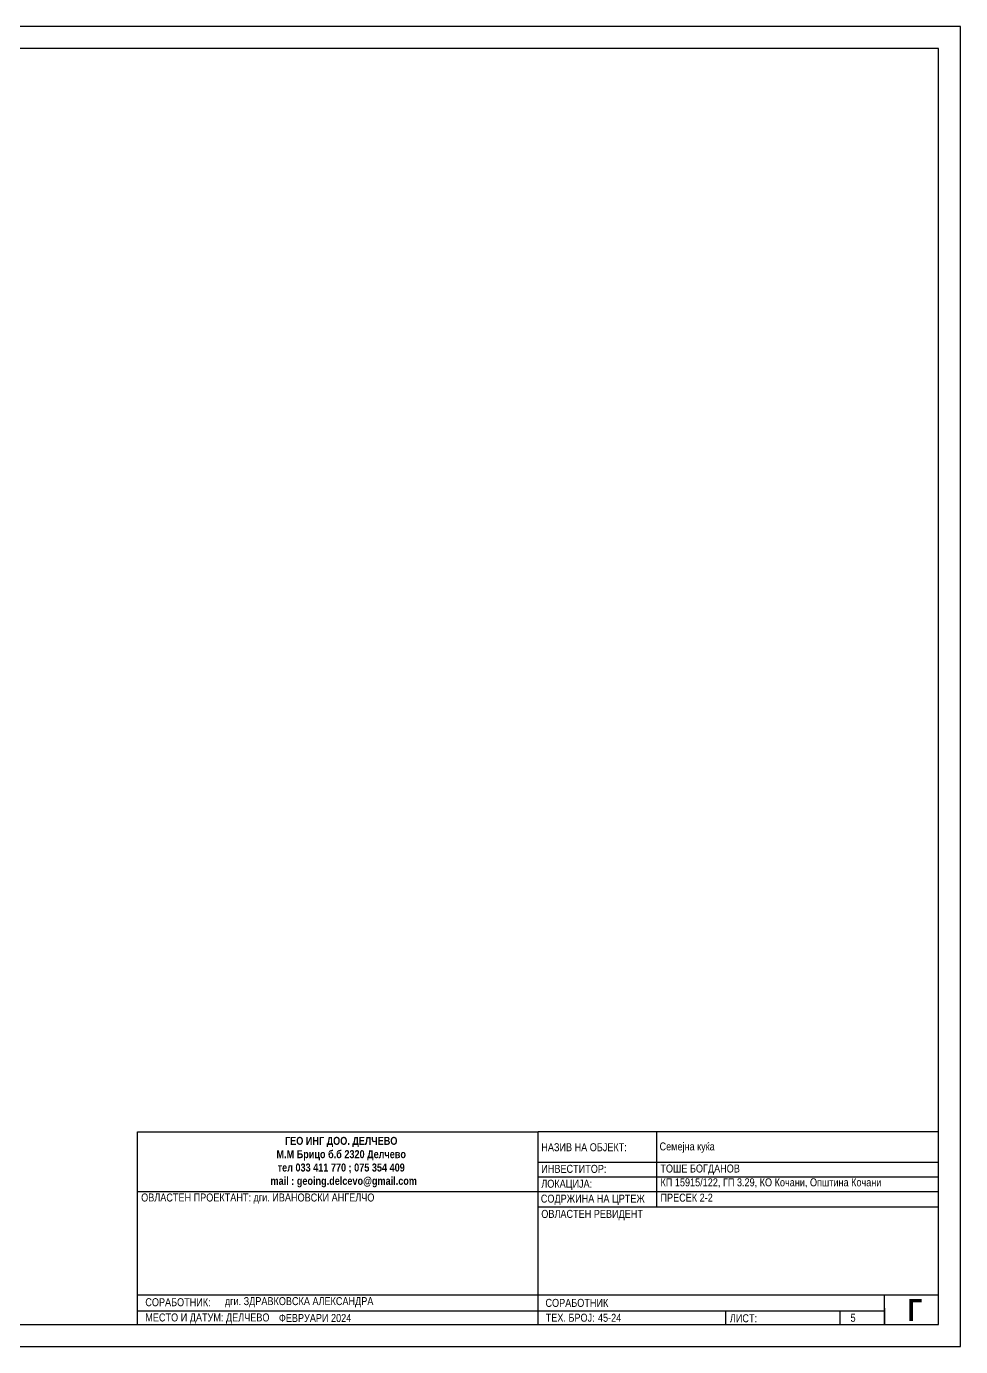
# Model space of a CAD drawing. Extents: x 1230 to 178568, y -18317 to 36108.
# Drawn here: x 168068 to 178568, y -18317 to -3467 of the extents above; entities that cross this region are included whole.
import ezdxf

# ---------------------------------------------------------------- set-up
doc = ezdxf.new("R2010")
doc.units = 0
doc.header["$LTSCALE"] = 5
doc.header["$MEASUREMENT"] = 0
doc.layers.add('4 _ - Фрагмент - Разрез.2D Elements', color=7, linetype='Continuous')
doc.layers.add('4 _ - Фрагмент - Чертежи.2D Elements', color=7, linetype='Continuous')
doc.styles.add('GENERATED_STYLE_4', font='arial.ttf')
doc.styles.add('GENERATED_STYLE_5', font='arialbd.ttf')

msp = doc.modelspace()

# ---------------------------------------------------------------- linework, layer by layer
at = {"layer": '4 _ - Фрагмент - Чертежи.2D Elements', "linetype": 'Continuous', "lineweight": 25, "ltscale": 0.01}
for p, q in [((178315.8, -15899.9), (173821.3, -15899.9)), ((173821.3, -18067.1), (173821.3, -15899.9)), ((173821.3, -16745.9), (178315.8, -16745.9)), ((175925.7, -17915.3), (175925.7, -18067.1)), ((177212.7, -17915.3), (177212.7, -18067.1))]:
    msp.add_line(p, q, dxfattribs=at)
at = {"layer": '4 _ - Фрагмент - Чертежи.2D Elements', "color": 7, "linetype": 'Continuous', "lineweight": 25, "ltscale": 0.01}
msp.add_lwpolyline([(178568.5, -3467.1), (157568.5, -3467.1), (157568.5, -18317.1), (178568.5, -18317.1)], close=True, dxfattribs=at)
at = {"layer": '4 _ - Фрагмент - Чертежи.2D Elements', "linetype": 'Continuous', "lineweight": 25, "ltscale": 0.01}
msp.add_lwpolyline([(158818.5, -18067.1), (178318.5, -18067.1), (178318.5, -3717.1), (158818.5, -3717.1)], close=True, dxfattribs=at)
at = {"layer": '4 _ - Фрагмент - Чертежи.2D Elements', "linetype": 'Continuous', "lineweight": 25, "ltscale": 0.01, "flags": 128}
for points in [[(169315.8, -15899.9), (173821.3, -15899.9)], [(169315.8, -18067.1), (169315.8, -15899.9), (173821.3, -15899.9)], [(175149.3, -15899.9), (175149.3, -16745.9)], [(173821.3, -16240.7), (178315.8, -16240.7)], [(173821.3, -16405.7), (178315.8, -16405.7)], [(169315.8, -16570.7), (173821.3, -16570.7)], [(173821.3, -16570.7), (178315.8, -16570.7)], [(169315.8, -17734.9), (178315.8, -17734.9)], [(177712.7, -17884.9), (177712.7, -18067.1), (177712.7, -17734.9)], [(169315.8, -17915.3), (177712.7, -17915.3)], [(169315.8, -18067.1), (178315.8, -18067.1)]]:
    msp.add_lwpolyline(points, dxfattribs=at)

# ---------------------------------------------------------------- texts
at = {"layer": '4 _ - Фрагмент - Разрез.2D Elements', "linetype": 'Continuous', "lineweight": 35}
for s, insert, char_height, attachment_point, style in [('\\A1;\\pxqc;{\\fCentury Gothic|b1|i0|c204|p34;\\W0.85;ГЕО ИНГ ДОО. ДЕЛЧЕВО\\PМ.М Брицо б.б 2320 Делчево \\Pтел 033 411 770 ; 075 354 409 \\P  mail : geoing.delcevo@gmail.com}', (171606.7, -16241.6), 90, 5, 'GENERATED_STYLE_5'), ('\\A1;{\\W0.850000x;\\pql;\\fCentury Gothic|b0|i0|c204|p34;НАЗИВ НА ОБЈЕКТ:}', (173855.8, -16075.3), 90, 4, 'GENERATED_STYLE_4'), ('\\A1;{\\W0.850000x;\\pql;\\fCentury Gothic|b0|i0|c204|p34;Семејна куќа}', (175185, -16079), 90, 4, 'GENERATED_STYLE_4'), ('\\A1;{\\W0.850000x;\\pql;\\fCentury Gothic|b0|i0|c204|p34;ИНВЕСТИТОР:}', (173855.8, -16318.3), 90, 4, 'GENERATED_STYLE_4'), ('\\A1;{\\W0.850000x;\\pql;\\fCentury Gothic|b0|i0|c204|p34;ТОШЕ БОГДАНОВ}', (175194.2, -16326.9), 90, 4, 'GENERATED_STYLE_4'), ('\\A1;{\\W0.850000x;\\pql;\\fCentury Gothic|b0|i0|c204|p34;ЛОКАЦИЈА:}', (173855.8, -16498.1), 90, 4, 'GENERATED_STYLE_4'), ('\\A1;{\\fCentury Gothic|b0|i0|c204|p34;\\W0.85;КП 15915\\fCentury Gothic|b0|i0|c0|p34;/122\\fCentury Gothic|b0|i0|c204|p34;, ГП 3.29, КО Кочани, Општина Кочани}', (175195.4, -16477.6), 90, 4, 'GENERATED_STYLE_4'), ('\\A1;\\pxql;{\\fCentury Gothic|b0|i0|c204|p34;\\W0.85;ОВЛАСТЕН ПРОЕКТАНТ: дги. ИВАНОВСКИ АНГЕЛЧО}', (169358, -16652.9), 90, 4, 'GENERATED_STYLE_4'), ('\\A1;{\\W0.850000x;\\pql;\\fCentury Gothic|b0|i0|c204|p34;СОДРЖИНА НА ЦРТЕЖ}', (173850.4, -16665.9), 90, 4, 'GENERATED_STYLE_4'), ('\\A1;{\\fCentury Gothic|b0|i0|c204|p34;\\W0.85;ПРЕСЕК 2-2}', (175195.4, -16642.6), 90, 4, 'GENERATED_STYLE_4'), ('\\A1;{\\W0.850000x;\\pql;\\fCentury Gothic|b0|i0|c204|p34;ОВЛАСТЕН РЕВИДЕНТ\\P\\pqc;\\fCentury Gothic|b0|i0|c204|p34;}', (173855.8, -16837.5), 90, 4, 'GENERATED_STYLE_4'), ('\\A1;{\\W0.850000x;\\pql;\\fCentury Gothic|b0|i0|c204|p34;СОРАБОТНИК:}', (169404.8, -17818.5), 90, 4, 'GENERATED_STYLE_4'), ('\\A1;\\pxql;{\\fCentury Gothic|b0|i0|c204|p34;\\W0.85;дги. ЗДРАВКОВСКА АЛЕКСАНДРА}', (170299.2, -17818.5), 90, 4, 'GENERATED_STYLE_4'), ('\\A1;{\\W0.850000x;\\pql;\\fCentury Gothic|b0|i0|c204|p34;СОРАБОТНИК}', (173902.6, -17826), 90, 4, 'GENERATED_STYLE_4'), ('\\A1;{\\fCentury Gothic|b1|i0|c204|p34;\\W0.85;Г}', (177974.6, -17905), 250, 4, 'GENERATED_STYLE_5'), ('\\A1;{\\W0.850000x;\\pql;\\fCentury Gothic|b0|i0|c204|p34;МЕСТО И ДАТУМ: ДЕЛЧЕВО}', (169404.8, -18002.2), 90, 4, 'GENERATED_STYLE_4'), ('\\A1;{\\W0.850000x;\\pql;\\fCentury Gothic|b0|i0|c204|p34;ФЕВРУАРИ 2024\\P\\pql;\\fCentury Gothic|b0|i0|c204|p34;}', (170906.4, -17995.8), 90, 4, 'GENERATED_STYLE_4'), ('\\A1;{\\W0.850000x;\\pql;\\fCentury Gothic|b0|i0|c204|p34;ТЕХ. БРОЈ: }', (173905.3, -17992.7), 90, 4, 'GENERATED_STYLE_4'), ('\\A1;{\\W0.850000x;\\pql;\\fCentury Gothic|b0|i0|c204|p34;45-24\\P\\pql;\\fCentury Gothic|b0|i0|c204|p34;}', (174492.7, -17993.7), 90, 4, 'GENERATED_STYLE_4'), ('\\A1;{\\W0.850000x;\\pql;\\fCentury Gothic|b0|i0|c204|p34;ЛИСТ: }', (175975.4, -17998.9), 90, 4, 'GENERATED_STYLE_4'), ('\\A1;\\pxql;{\\fCentury Gothic|b0|i0|c0|p34;\\W0.85;5}', (177331.6, -17993.7), 90, 4, 'GENERATED_STYLE_4')]:
    msp.add_mtext(s, dxfattribs=dict(at, insert=insert, char_height=char_height, attachment_point=attachment_point, style=style))

doc.saveas('drawing.dxf')
